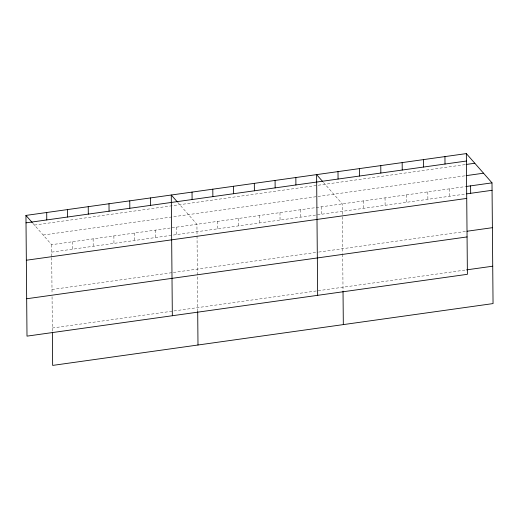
<?xml version="1.0" encoding="UTF-8"?>
<svg xmlns="http://www.w3.org/2000/svg" width="519" height="519" viewBox="0 0 519 519"><rect width="100%" height="100%" fill="white"/><g stroke="black" fill="none" stroke-linecap="round" stroke-linejoin="round"><path stroke-width="0.39" stroke-dasharray="2.6 1.95" d="M34.416 225.077L465.296 164.588M43.142 235.029L466.101 175.649M32.827 223.267L51.608 244.689L465.854 186.535M51.673 252.124L465.919 193.97M51.997 289.505L172.574 272.579M173.372 272.469L317.9 252.176M318.698 252.065L465.452 231.468M52.335 328.021L465.79 269.984M323.486 182.461L342.268 203.883L342.371 215.995M177.628 202.261L196.935 224.286L197.694 310.738M449.214 188.871L449.279 196.305M427.825 191.874L427.89 199.309M406.435 194.878L406.5 202.313M385.046 197.875L385.111 205.316M363.657 200.879L363.722 208.32M342.378 216.773L342.696 253.519M342.702 254.323L343.02 290.335M321.501 206.796L321.566 214.237M300.741 209.715L300.806 217.15M279.981 212.628L280.046 220.062M259.221 215.541L259.286 222.975M238.461 218.454L238.526 225.895M217.695 221.373L217.759 228.808M176.175 227.199L176.239 234.633M155.415 230.112L155.479 237.553M134.655 233.031L134.719 240.466M113.895 235.944L113.959 243.379M93.128 238.857L93.193 246.291M72.368 241.77L72.433 249.211M51.608 244.689L51.712 256.795M51.718 257.573L52.036 293.52M52.062 296.725L52.361 331.135"/><path stroke-width="0.78" d="M466.341 153.592L467.392 274.311L27.001 336.137L25.95 215.417L466.341 153.592L491.999 182.863L493.05 303.583L52.659 365.408L52.374 332.698M26.015 222.852L466.406 161.033M466.088 164.478L474.807 163.251M466.101 175.649L483.526 173.203M466.646 186.425L491.999 182.863M466.711 193.859L492.064 190.298M26.339 260.24L466.73 198.414M467.035 231.24L492.388 227.685M26.677 298.756L467.068 236.93M466.581 269.867L492.726 266.202M322.429 181.254L316.609 174.611L317.66 295.33M177.102 201.657L171.276 195.014L172.334 315.734M25.95 215.417L32.301 222.664M470.603 185.867L470.668 193.302M444.945 156.595L445.01 164.036M423.556 159.599L423.621 167.034M402.167 162.603L402.231 170.037M380.777 165.606L380.842 173.041M359.388 168.61L359.453 176.045M343.027 291.114L343.319 324.602M337.999 171.614L338.064 179.049M295.843 177.53L295.908 184.965M275.083 180.443L275.148 187.878M254.323 183.356L254.388 190.791M233.563 186.269L233.628 193.71M212.803 189.188L212.868 196.623M197.7 311.517L197.992 345.005M192.036 192.101L192.101 199.536M150.516 197.927L150.581 205.368M129.756 200.847L129.821 208.281M108.996 203.759L109.061 211.194M88.236 206.672L88.301 214.113M67.47 209.585L67.535 217.026M46.71 212.505L46.775 219.939"/></g></svg>
